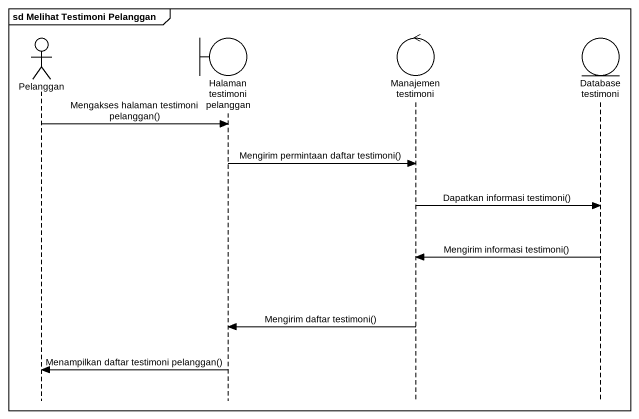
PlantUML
@startuml
mainframe sd Melihat Testimoni Pelanggan
hide footbox
actor Pelanggan
boundary "Halaman testimoni pelanggan" as Halaman_testimoni_pelanggan
control "Manajemen testimoni" as Manajemen_testimoni
entity "Database testimoni" as Database_testimoni

Pelanggan -> Halaman_testimoni_pelanggan : Mengakses halaman testimoni pelanggan()
Halaman_testimoni_pelanggan -> Manajemen_testimoni : Mengirim permintaan daftar testimoni()
Manajemen_testimoni -> Database_testimoni : Dapatkan informasi testimoni()
Database_testimoni -> Manajemen_testimoni : Mengirim informasi testimoni()
Manajemen_testimoni -> Halaman_testimoni_pelanggan : Mengirim daftar testimoni()
Halaman_testimoni_pelanggan -> Pelanggan : Menampilkan daftar testimoni pelanggan()
@enduml
